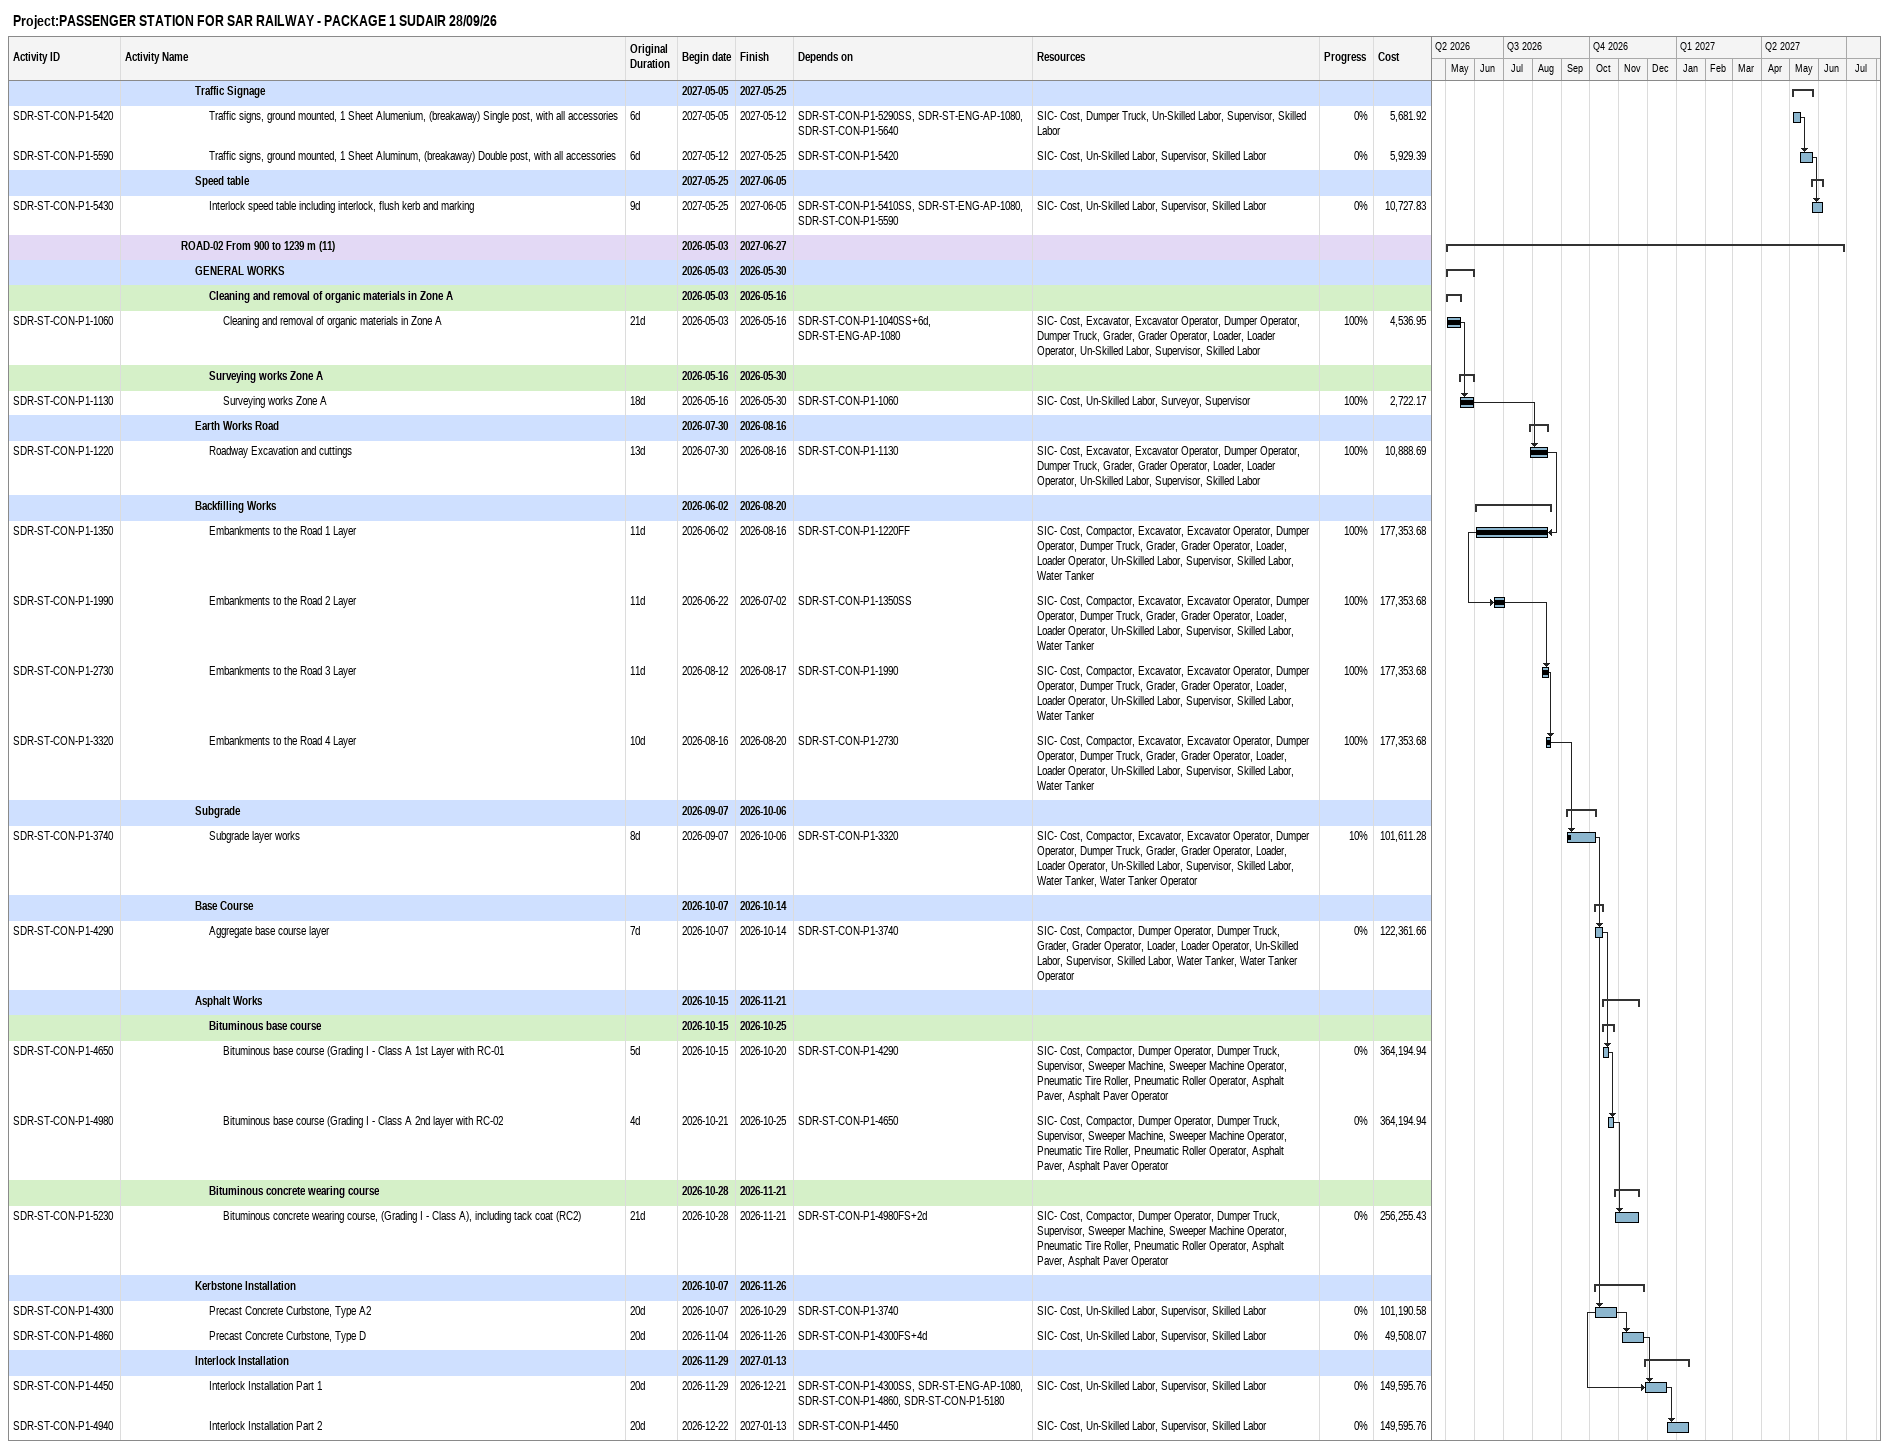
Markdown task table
Project:PASSENGER STATION FOR SAR RAILWAY - PACKAGE 1 SUDAIR 28/09/26

| ID | Level | Task | Original duration | Start | Finish | Predecessors | Resources | % complete | Cost |
|---|---|---|---|---|---|---|---|---|---|
|  | 6 | **Traffic Signage** |  | 2027-05-05 | 2027-05-25 |  |  |  |  |
| SDR-ST-CON-P1-5420 | 7 | Traffic signs, ground mounted, 1 Sheet Alumenium, (breakaway) Single post, with all accessories | 6d | 2027-05-05 | 2027-05-12 | SDR-ST-CON-P1-5290SS, SDR-ST-ENG-AP-1080, SDR-ST-CON-P1-5640 | SIC- Cost, Dumper Truck, Un-Skilled Labor, Supervisor, Skilled Labor | 0 | 5681.92 |
| SDR-ST-CON-P1-5590 | 7 | Traffic signs, ground mounted, 1 Sheet Aluminum, (breakaway) Double post, with all accessories | 6d | 2027-05-12 | 2027-05-25 | SDR-ST-CON-P1-5420 | SIC- Cost, Un-Skilled Labor, Supervisor, Skilled Labor | 0 | 5929.39 |
|  | 6 | **Speed table** |  | 2027-05-25 | 2027-06-05 |  |  |  |  |
| SDR-ST-CON-P1-5430 | 7 | Interlock speed table including interlock, flush kerb and marking | 9d | 2027-05-25 | 2027-06-05 | SDR-ST-CON-P1-5410SS, SDR-ST-ENG-AP-1080, SDR-ST-CON-P1-5590 | SIC- Cost, Un-Skilled Labor, Supervisor, Skilled Labor | 0 | 10727.83 |
|  | 5 | **ROAD-02 From 900 to 1239 m (11)** |  | 2026-05-03 | 2027-06-27 |  |  |  |  |
|  | 6 | **GENERAL WORKS** |  | 2026-05-03 | 2026-05-30 |  |  |  |  |
|  | 7 | **Cleaning and removal of organic materials in Zone A** |  | 2026-05-03 | 2026-05-16 |  |  |  |  |
| SDR-ST-CON-P1-1060 | 8 | Cleaning and removal of organic materials in Zone A | 21d | 2026-05-03 | 2026-05-16 | SDR-ST-CON-P1-1040SS+6d, SDR-ST-ENG-AP-1080 | SIC- Cost, Excavator, Excavator Operator, Dumper Operator, Dumper Truck, Grader, Grader Operator, Loader, Loader Operator, Un-Skilled Labor, Supervisor, Skilled Labor | 100 | 4536.95 |
|  | 7 | **Surveying works Zone A** |  | 2026-05-16 | 2026-05-30 |  |  |  |  |
| SDR-ST-CON-P1-1130 | 8 | Surveying works Zone A | 18d | 2026-05-16 | 2026-05-30 | SDR-ST-CON-P1-1060 | SIC- Cost, Un-Skilled Labor, Surveyor, Supervisor | 100 | 2722.17 |
|  | 6 | **Earth Works Road** |  | 2026-07-30 | 2026-08-16 |  |  |  |  |
| SDR-ST-CON-P1-1220 | 7 | Roadway Excavation and cuttings | 13d | 2026-07-30 | 2026-08-16 | SDR-ST-CON-P1-1130 | SIC- Cost, Excavator, Excavator Operator, Dumper Operator, Dumper Truck, Grader, Grader Operator, Loader, Loader Operator, Un-Skilled Labor, Supervisor, Skilled Labor | 100 | 10888.69 |
|  | 6 | **Backfilling Works** |  | 2026-06-02 | 2026-08-20 |  |  |  |  |
| SDR-ST-CON-P1-1350 | 7 | Embankments to the Road 1 Layer | 11d | 2026-06-02 | 2026-08-16 | SDR-ST-CON-P1-1220FF | SIC- Cost, Compactor, Excavator, Excavator Operator, Dumper Operator, Dumper Truck, Grader, Grader Operator, Loader, Loader Operator, Un-Skilled Labor, Supervisor, Skilled Labor, Water Tanker | 100 | 177353.68 |
| SDR-ST-CON-P1-1990 | 7 | Embankments to the Road 2 Layer | 11d | 2026-06-22 | 2026-07-02 | SDR-ST-CON-P1-1350SS | SIC- Cost, Compactor, Excavator, Excavator Operator, Dumper Operator, Dumper Truck, Grader, Grader Operator, Loader, Loader Operator, Un-Skilled Labor, Supervisor, Skilled Labor, Water Tanker | 100 | 177353.68 |
| SDR-ST-CON-P1-2730 | 7 | Embankments to the Road 3 Layer | 11d | 2026-08-12 | 2026-08-17 | SDR-ST-CON-P1-1990 | SIC- Cost, Compactor, Excavator, Excavator Operator, Dumper Operator, Dumper Truck, Grader, Grader Operator, Loader, Loader Operator, Un-Skilled Labor, Supervisor, Skilled Labor, Water Tanker | 100 | 177353.68 |
| SDR-ST-CON-P1-3320 | 7 | Embankments to the Road 4 Layer | 10d | 2026-08-16 | 2026-08-20 | SDR-ST-CON-P1-2730 | SIC- Cost, Compactor, Excavator, Excavator Operator, Dumper Operator, Dumper Truck, Grader, Grader Operator, Loader, Loader Operator, Un-Skilled Labor, Supervisor, Skilled Labor, Water Tanker | 100 | 177353.68 |
|  | 6 | **Subgrade** |  | 2026-09-07 | 2026-10-06 |  |  |  |  |
| SDR-ST-CON-P1-3740 | 7 | Subgrade layer works | 8d | 2026-09-07 | 2026-10-06 | SDR-ST-CON-P1-3320 | SIC- Cost, Compactor, Excavator, Excavator Operator, Dumper Operator, Dumper Truck, Grader, Grader Operator, Loader, Loader Operator, Un-Skilled Labor, Supervisor, Skilled Labor, Water Tanker, Water Tanker Operator | 10 | 101611.28 |
|  | 6 | **Base Course** |  | 2026-10-07 | 2026-10-14 |  |  |  |  |
| SDR-ST-CON-P1-4290 | 7 | Aggregate base course layer | 7d | 2026-10-07 | 2026-10-14 | SDR-ST-CON-P1-3740 | SIC- Cost, Compactor, Dumper Operator, Dumper Truck, Grader, Grader Operator, Loader, Loader Operator, Un-Skilled Labor, Supervisor, Skilled Labor, Water Tanker, Water Tanker Operator | 0 | 122361.66 |
|  | 6 | **Asphalt Works** |  | 2026-10-15 | 2026-11-21 |  |  |  |  |
|  | 7 | **Bituminous base course** |  | 2026-10-15 | 2026-10-25 |  |  |  |  |
| SDR-ST-CON-P1-4650 | 8 | Bituminous base course (Grading I - Class A 1st Layer with RC-01 | 5d | 2026-10-15 | 2026-10-20 | SDR-ST-CON-P1-4290 | SIC- Cost, Compactor, Dumper Operator, Dumper Truck, Supervisor, Sweeper Machine, Sweeper Machine Operator, Pneumatic Tire Roller, Pneumatic Roller Operator, Asphalt Paver, Asphalt Paver Operator | 0 | 364194.94 |
| SDR-ST-CON-P1-4980 | 8 | Bituminous base course (Grading I - Class A 2nd layer with RC-02 | 4d | 2026-10-21 | 2026-10-25 | SDR-ST-CON-P1-4650 | SIC- Cost, Compactor, Dumper Operator, Dumper Truck, Supervisor, Sweeper Machine, Sweeper Machine Operator, Pneumatic Tire Roller, Pneumatic Roller Operator, Asphalt Paver, Asphalt Paver Operator | 0 | 364194.94 |
|  | 7 | **Bituminous concrete wearing course** |  | 2026-10-28 | 2026-11-21 |  |  |  |  |
| SDR-ST-CON-P1-5230 | 8 | Bituminous concrete wearing course, (Grading I - Class A), including tack coat (RC2) | 21d | 2026-10-28 | 2026-11-21 | SDR-ST-CON-P1-4980FS+2d | SIC- Cost, Compactor, Dumper Operator, Dumper Truck, Supervisor, Sweeper Machine, Sweeper Machine Operator, Pneumatic Tire Roller, Pneumatic Roller Operator, Asphalt Paver, Asphalt Paver Operator | 0 | 256255.43 |
|  | 6 | **Kerbstone Installation** |  | 2026-10-07 | 2026-11-26 |  |  |  |  |
| SDR-ST-CON-P1-4300 | 7 | Precast Concrete Curbstone, Type A2 | 20d | 2026-10-07 | 2026-10-29 | SDR-ST-CON-P1-3740 | SIC- Cost, Un-Skilled Labor, Supervisor, Skilled Labor | 0 | 101190.58 |
| SDR-ST-CON-P1-4860 | 7 | Precast Concrete Curbstone, Type D | 20d | 2026-11-04 | 2026-11-26 | SDR-ST-CON-P1-4300FS+4d | SIC- Cost, Un-Skilled Labor, Supervisor, Skilled Labor | 0 | 49508.07 |
|  | 6 | **Interlock Installation** |  | 2026-11-29 | 2027-01-13 |  |  |  |  |
| SDR-ST-CON-P1-4450 | 7 | Interlock Installation Part 1 | 20d | 2026-11-29 | 2026-12-21 | SDR-ST-CON-P1-4300SS, SDR-ST-ENG-AP-1080, SDR-ST-CON-P1-4860, SDR-ST-CON-P1-5180 | SIC- Cost, Un-Skilled Labor, Supervisor, Skilled Labor | 0 | 149595.76 |
| SDR-ST-CON-P1-4940 | 7 | Interlock Installation Part 2 | 20d | 2026-12-22 | 2027-01-13 | SDR-ST-CON-P1-4450 | SIC- Cost, Un-Skilled Labor, Supervisor, Skilled Labor | 0 | 149595.76 |
